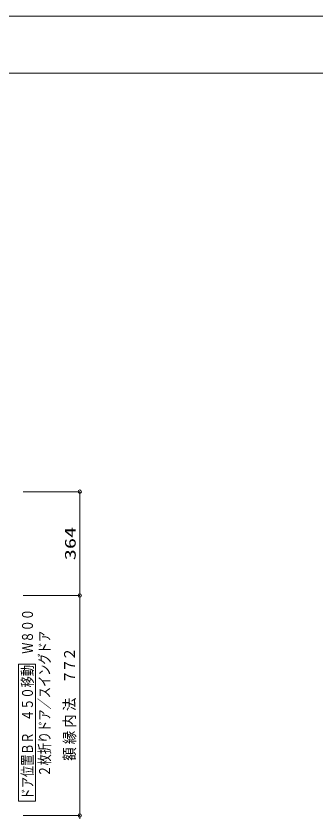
# Model space of a CAD drawing. Units: millimetres on the paper. Extents: x -305 to 305, y -152 to 152.
# Drawn here: x -34.4 to 18.3, y 7.7 to 148.5 of the extents above; entities that cross this region are included whole.
import ezdxf
from ezdxf.enums import TextEntityAlignment as Align

# ---------------------------------------------------------------- set-up
doc = ezdxf.new("R2010")
doc.units = ezdxf.units.MM
for name, color, linetype, lineweight in [('0-0_0', 7, 'Continuous', 9), ('0-1_VIEW0001', 7, 'Continuous', 9), ('0-3_図面枠', 3, 'Continuous', 9), ('0-4_DEFPOINTS', 7, 'Continuous', 9)]:
    doc.layers.add(name, color=color, linetype=linetype, lineweight=lineweight)
doc.styles.add('ＭＳ ゴシック', font='')
doc.styles.get('ＭＳ ゴシック').set_extended_font_data('MS Gothic')

# ---------------------------------------------------------------- blocks, each defined once
blk = doc.blocks.new('_ORIGIN')
at = {"layer": '0-0_0'}
blk.add_line((0, 0), (-1, 0), dxfattribs=at)
blk.add_circle((0, 0), 0.5, dxfattribs=at)

msp = doc.modelspace()

# ---------------------------------------------------------------- linework, layer by layer
at = {"layer": '0-1_VIEW0001'}
for p, q in [((-33.145, 65.071), (-23.184, 65.071)), ((-23.184, 47.471), (-23.184, 64.471)), ((-33.145, 46.871), (-23.184, 46.871)), ((-33.145, 46.871), (-23.184, 46.871)), ((-23.184, 8.871), (-23.184, 46.271)), ((-30.955, 34.81), (-33.955, 34.81)), ((-33.955, 10.81), (-33.955, 34.81)), ((-30.955, 10.81), (-30.955, 34.81)), ((-30.955, 10.81), (-33.955, 10.81)), ((-33.145, 8.271), (-23.184, 8.271)), ((-33.145, 8.271), (-23.184, 8.271))]:
    msp.add_line(p, q, dxfattribs=at)
at = {"layer": '0-3_図面枠'}
msp.add_lwpolyline([(-291.017, -138.498), (108.983, -138.498), (108.983, 138.502), (-291.017, 138.502)], close=True, dxfattribs=at)
at = {"layer": '0-4_DEFPOINTS'}
msp.add_line((118.983, 148.502), (-301.017, 148.502), dxfattribs=at)

# ---------------------------------------------------------------- block references
at = {"layer": '0-1_VIEW0001', "xscale": 0.6, "yscale": 0.6}
for p, rotation in [((-23.184, 65.071), 90), ((-23.184, 46.871), 270), ((-23.184, 46.871), 90), ((-23.184, 8.271), 270), ((-23.184, 8.271), 90)]:
    msp.add_blockref('_ORIGIN', p, dxfattribs=dict(at, rotation=rotation))

# ---------------------------------------------------------------- texts
at = {"layer": '0-1_VIEW0001', "style": 'ＭＳ ゴシック'}
for s, width, p in [('364', 1.5, (-23.323, 53.045)), ('ドア位置ＢＲ\u3000４５０移動\u3000Ｗ８００', 0.75, (-30.835, 11.095)), ('２枚折りドア／スイングドア', 0.75, (-27.838, 15.095)), ('２', 0.9, (-23.45, 35.405)), ('７', 0.9, (-23.45, 33.417)), ('７', 0.9, (-23.45, 31.429)), ('法', 0.9, (-23.45, 26.589)), ('内', 0.9, (-23.45, 23.681)), ('縁', 0.9, (-23.45, 20.773)), ('額', 0.9, (-23.45, 17.865))]:
    msp.add_text(s, height=1.921, rotation=90, dxfattribs=dict(at, width=width)).set_placement(p, align=Align.BOTTOM_LEFT)

doc.saveas('drawing.dxf')
